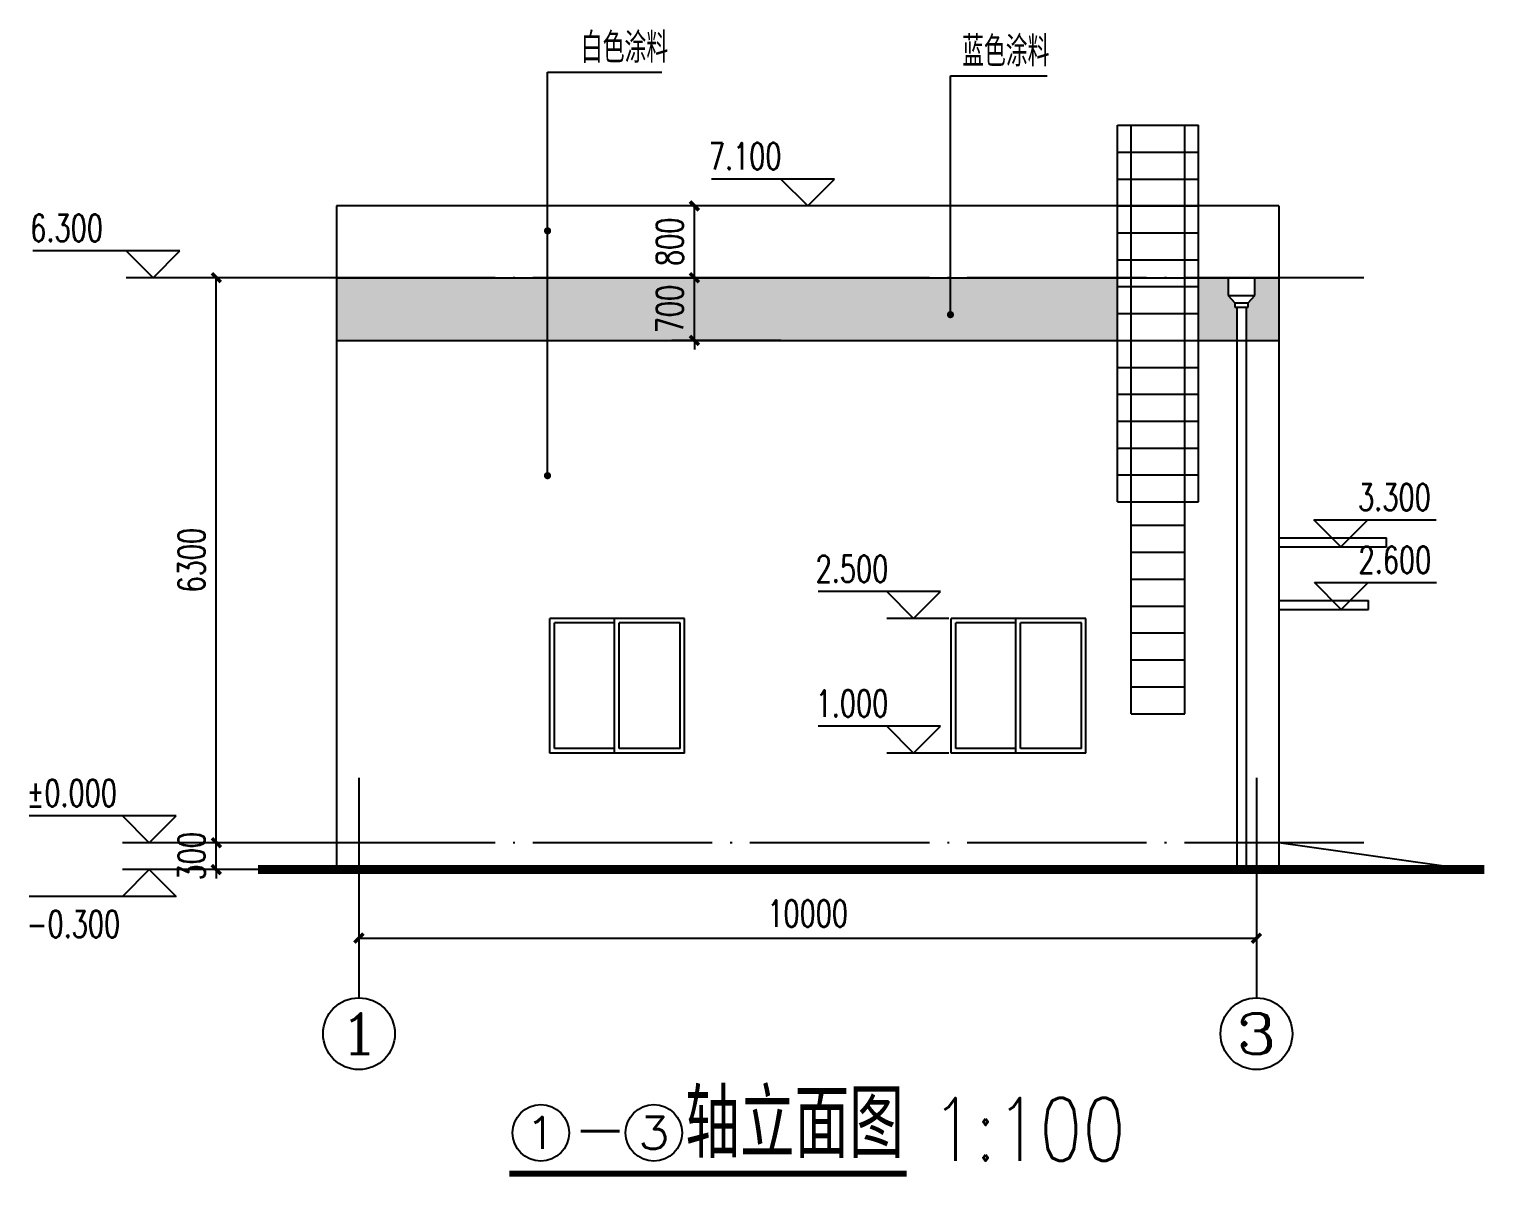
# Model space of a CAD drawing. Header units: millimetres. Extents: x 198973 to 311338, y 50799 to 196797.
# Drawn here: x 248230 to 264493, y 78469 to 91265 of the extents above; entities that cross this region are included whole.
import ezdxf
from ezdxf.enums import TextEntityAlignment as Align

# ---------------------------------------------------------------- set-up
doc = ezdxf.new("R2010")
doc.units = ezdxf.units.MM
doc.header["$LTSCALE"] = 1000
doc.linetypes.add('CENTER', pattern=[2, 1.25, -0.25, 0.25, -0.25])
doc.linetypes.add('DOTE', pattern=[2.42, 2, -0.2, 0.02, -0.2])
for name, color, linetype in [('01', 7, 'Continuous'), ('3T_WOOD', 21, 'Continuous'), ('AXIS', 3, 'Continuous'), ('AXIS_TEXT', 7, 'Continuous'), ('DIM_ELEV', 3, 'Continuous'), ('DIM_LEAD', 3, 'Continuous'), ('DIM_SYMB', 3, 'Continuous'), ('DOTE', 1, 'CENTER'), ('E_OTHER', 7, 'Continuous'), ('PUB_DIM', 3, 'Continuous'), ('PUB_TEXT', 7, 'Continuous'), ('WALL', 141, 'Continuous'), ('WINDOW', 2, 'Continuous'), ('填充', 8, 'Continuous')]:
    doc.layers.add(name, color=color, linetype=linetype)
doc.styles.add('_HZTXT', font='txt.shx', dxfattribs={"width": 0.8, "bigfont": 'HZTXT.shx'})
doc.styles.add('_TCH_AXIS', font='COMPLEX', dxfattribs={"bigfont": 'GBCBIG'})
doc.styles.add('_TCH_DIM', font='SIMPLEX', dxfattribs={"bigfont": 'GBCBIG'})
doc.styles.add('_TCH_DIM_T3', font='SIMPLEX', dxfattribs={"width": 0.705882, "bigfont": 'GBCBIG'})
doc.styles.add('gedi', font='geditxt.shx', dxfattribs={"width": 0.8, "bigfont": 'hz.shx'})
doc.dimstyles.new('_TCH_ARCH&&100', dxfattribs={"dimtxt": 297.5, "dimasz": 100, "dimexe": 250, "dimexo": 300, "dimgap": 126.25, "dimtad": 1, "dimdec": 0, "dimzin": 0, "dimdsep": 46, "dimtxsty": '_TCH_DIM_T3', "dimblk": 'ARCHTICK', "dimcen": 0.09, "dimclrt": 7, "dimazin": 2, "dimtfac": 1, "dimtdec": 0, "dimtix": 1, "dimtmove": 2, "dimatfit": 3, "dimfxl": 1, "dimtolj": 1, "dimtzin": 0, "dimarcsym": 0})

# ---------------------------------------------------------------- blocks, each defined once
blk = doc.blocks.new('_RAINH')
for p, q in [((-150, 0), (-150, -200)), ((150, 0), (-150, 0)), ((150, -200), (150, 0)), ((-150, -200), (150, -200)), ((-150, -200), (-75, -280)), ((-75, -280), (75, -280)), ((-75, -280), (-75, -330)), ((75, -280), (150, -200)), ((75, -330), (75, -280)), ((-75, -330), (75, -330))]:
    blk.add_line(p, q)
blk = doc.blocks.new('_ArchTick')
at = {"color": 0, "linetype": 'ByBlock', "const_width": 0.4}
blk.add_lwpolyline([(-0.5, -0.5), (0.5, 0.5)], dxfattribs=at)
blk = doc.blocks.new('*D40')
at = {"layer": 'DEFPOINTS', "color": 0, "transparency": 16777216}
for p in [(255642, 88494), (256904, 88494), (256904, 87794)]:
    blk.add_point(p, dxfattribs=at)
at = {"layer": 'PUB_DIM', "color": 0, "lineweight": -2, "transparency": 16777216}
for p, q in [((256604, 88494), (255392, 88494)), ((255642, 88494), (255642, 88594)), ((255642, 87794), (255642, 88494)), ((256604, 87794), (255392, 87794)), ((255642, 87794), (255642, 87694))]:
    blk.add_line(p, q, dxfattribs=at)
at = {"layer": 'PUB_DIM', "color": 0, "lineweight": -2, "transparency": 16777216, "xscale": 100, "yscale": 100, "zscale": 100}
for p, rotation in [((255642, 88494), 270), ((255642, 87794), 90)]:
    blk.add_blockref('_ArchTick', p, dxfattribs=dict(at, rotation=rotation))
at = {"layer": 'PUB_DIM', "color": 7, "transparency": 16777216, "insert": (255367, 88144), "char_height": 297.5, "attachment_point": 5, "rotation": 90, "style": '_TCH_DIM_T3'}
blk.add_mtext('\\A1;700', dxfattribs=at)
blk = doc.blocks.new('*D41')
at = {"layer": 'DEFPOINTS', "color": 0, "transparency": 16777216}
for p in [(255642, 89294), (256904, 89294), (256904, 88494)]:
    blk.add_point(p, dxfattribs=at)
at = {"layer": 'PUB_DIM', "color": 0, "lineweight": -2, "transparency": 16777216}
for p, q in [((256604, 89294), (255392, 89294)), ((255642, 88494), (255642, 89294)), ((256604, 88494), (255392, 88494))]:
    blk.add_line(p, q, dxfattribs=at)
at = {"layer": 'PUB_DIM', "color": 0, "lineweight": -2, "transparency": 16777216, "xscale": 100, "yscale": 100, "zscale": 100}
for p, rotation in [((255642, 89294), 90), ((255642, 88494), 270)]:
    blk.add_blockref('_ArchTick', p, dxfattribs=dict(at, rotation=rotation))
at = {"layer": 'PUB_DIM', "color": 7, "transparency": 16777216, "insert": (255367, 88894), "char_height": 297.5, "attachment_point": 5, "rotation": 90, "style": '_TCH_DIM_T3'}
blk.add_mtext('\\A1;800', dxfattribs=at)
blk = doc.blocks.new('*D77')
at = {"layer": 'AXIS', "color": 0, "lineweight": -2, "transparency": 16777216}
for p, q in [((251904, 82619), (251904, 80880)), ((261904, 82619), (261904, 80880)), ((251904, 81130), (261904, 81130))]:
    blk.add_line(p, q, dxfattribs=at)
at = {"layer": 'DEFPOINTS', "color": 0, "transparency": 16777216}
for p in [(251904, 82919), (261904, 82919), (261904, 81130)]:
    blk.add_point(p, dxfattribs=at)
at = {"layer": 'AXIS', "color": 0, "lineweight": -2, "transparency": 16777216, "xscale": 100, "yscale": 100, "zscale": 100, "rotation": 180}
blk.add_blockref('_ArchTick', (251904, 81130), dxfattribs=at)
at = {"layer": 'AXIS', "color": 0, "lineweight": -2, "transparency": 16777216, "xscale": 100, "yscale": 100, "zscale": 100}
blk.add_blockref('_ArchTick', (261904, 81130), dxfattribs=at)
at = {"layer": 'AXIS', "color": 7, "transparency": 16777216, "insert": (256904, 81405), "char_height": 297.5, "attachment_point": 5, "style": '_TCH_DIM_T3'}
blk.add_mtext('\\A1;10000', dxfattribs=at)
blk = doc.blocks.new('*D78')
at = {"layer": 'DEFPOINTS', "color": 0, "transparency": 16777216}
for p in [(250315, 82194), (251726, 82194), (251726, 81894)]:
    blk.add_point(p, dxfattribs=at)
at = {"layer": 'PUB_DIM', "color": 0, "lineweight": -2, "transparency": 16777216}
for p, q in [((250315, 82194), (250315, 82294)), ((251426, 82194), (250065, 82194)), ((250315, 81894), (250315, 82194)), ((251426, 81894), (250065, 81894)), ((250315, 81894), (250315, 81794))]:
    blk.add_line(p, q, dxfattribs=at)
at = {"layer": 'PUB_DIM', "color": 0, "lineweight": -2, "transparency": 16777216, "xscale": 100, "yscale": 100, "zscale": 100}
for p, rotation in [((250315, 82194), 270), ((250315, 81894), 90)]:
    blk.add_blockref('_ArchTick', p, dxfattribs=dict(at, rotation=rotation))
at = {"layer": 'PUB_DIM', "color": 7, "transparency": 16777216, "insert": (250040, 82044), "char_height": 297.5, "attachment_point": 5, "rotation": 90, "style": '_TCH_DIM_T3'}
blk.add_mtext('\\A1;300', dxfattribs=at)
blk = doc.blocks.new('*D79')
at = {"layer": 'DEFPOINTS', "color": 0, "transparency": 16777216}
for p in [(250315, 88494), (251726, 88494), (251726, 82194)]:
    blk.add_point(p, dxfattribs=at)
at = {"layer": 'PUB_DIM', "color": 0, "lineweight": -2, "transparency": 16777216}
for p, q in [((251426, 88494), (250065, 88494)), ((250315, 82194), (250315, 88494)), ((251426, 82194), (250065, 82194))]:
    blk.add_line(p, q, dxfattribs=at)
at = {"layer": 'PUB_DIM', "color": 0, "lineweight": -2, "transparency": 16777216, "xscale": 100, "yscale": 100, "zscale": 100}
for p, rotation in [((250315, 88494), 90), ((250315, 82194), 270)]:
    blk.add_blockref('_ArchTick', p, dxfattribs=dict(at, rotation=rotation))
at = {"layer": 'PUB_DIM', "color": 7, "transparency": 16777216, "insert": (250040, 85344), "char_height": 297.5, "attachment_point": 5, "rotation": 90, "style": '_TCH_DIM_T3'}
blk.add_mtext('\\A1;6300', dxfattribs=at)

msp = doc.modelspace()

# ---------------------------------------------------------------- hatches: boundary and pattern name
at = {"layer": '填充'}
h = msp.add_hatch(dxfattribs=at)
h.set_pattern_fill('松散材料', color=256, scale=30, style=0)
h.set_pattern_definition([(0, (0, 0), (28.125, 56.25), [0, -56.25])])
h.paths.add_polyline_path([(251654.5, 88494), (251654.5, 87794), (260356.9, 87794), (260356.9, 88494)])
h.paths.add_polyline_path([(261256.9, 87794), (261688.2, 87794), (261688.2, 88164), (261663.2, 88164), (261663.2, 88214), (261588.2, 88294), (261588.2, 88494), (261256.9, 88494)])
h.paths.add_polyline_path([(262154.5, 88494), (261888.2, 88494), (261888.2, 88294), (261813.2, 88214), (261813.2, 88164), (261788.2, 88164), (261788.2, 87794), (262154.5, 87794)])

# ---------------------------------------------------------------- linework, layer by layer
for p, q in [((260356.9, 90194), (261256.9, 90194)), ((260356.9, 85994), (260356.9, 90194)), ((260506.9, 83632.9), (260506.9, 90194)), ((261106.9, 83632.9), (261106.9, 90194)), ((261256.9, 85994), (261256.9, 90194)), ((260356.9, 89894), (261256.9, 89894)), ((260356.9, 89594), (261256.9, 89594)), ((260356.9, 89294), (261256.9, 89294)), ((260356.9, 88994), (261256.9, 88994)), ((260356.9, 88694), (261256.9, 88694)), ((260356.9, 88394), (261256.9, 88394)), ((260356.9, 88094), (261256.9, 88094)), ((260356.9, 87794), (261256.9, 87794)), ((260356.9, 87494), (261256.9, 87494)), ((260356.9, 87194), (261256.9, 87194)), ((260356.9, 86894), (261256.9, 86894)), ((260356.9, 86594), (261256.9, 86594)), ((260356.9, 86294), (261256.9, 86294)), ((260356.9, 85994), (261256.9, 85994)), ((260506.9, 85732.9), (261106.9, 85732.9)), ((262154.5, 85594), (263354.5, 85594)), ((260506.9, 85432.9), (261106.9, 85432.9)), ((262154.5, 85494), (263354.5, 85494)), ((260506.9, 85132.9), (261106.9, 85132.9)), ((260506.9, 84832.9), (261106.9, 84832.9)), ((260506.9, 84532.9), (261106.9, 84532.9)), ((260506.9, 84232.9), (261106.9, 84232.9)), ((260506.9, 83932.9), (261106.9, 83932.9)), ((260506.9, 83632.9), (261106.9, 83632.9))]:
    msp.add_line(p, q)
at = {"layer": '01'}
for p, q in [((263354.5, 85494), (263354.5, 85594)), ((262154.5, 84894), (263154.5, 84894)), ((262154.5, 84794), (263154.5, 84794)), ((263154.5, 84794), (263154.5, 84894))]:
    msp.add_line(p, q, dxfattribs=at)
at = {"layer": '3T_WOOD'}
for p, q in [((251654.5, 88494), (262154.5, 88494)), ((251654.5, 87794), (262154.5, 87794)), ((264254.5, 81894), (262154.5, 82194))]:
    msp.add_line(p, q, dxfattribs=at)
at = {"layer": 'AXIS'}
for p, q in [((251904.5, 82918.8), (251904.5, 80464.8)), ((261904.5, 82918.8), (261904.5, 80464.8))]:
    msp.add_line(p, q, dxfattribs=at)
for centre in [(251904.5, 80064.8), (261904.5, 80064.8)]:
    msp.add_circle(centre, 400, dxfattribs=at)
at = {"layer": 'DIM_ELEV'}
for p, q in [((257204.5, 89594), (255832.5, 89594)), ((256904.5, 89294), (256604.5, 89594)), ((256904.5, 89294), (257204.5, 89594)), ((257604.5, 89294), (256604.5, 89294)), ((249909.7, 88794), (248271.8, 88794)), ((249609.7, 88494), (249309.7, 88794)), ((249609.7, 88494), (249909.7, 88794)), ((250309.7, 88494), (249309.7, 88494)), ((262844.8, 85494), (262544.8, 85794)), ((262544.8, 85794), (263906.6, 85794)), ((262844.8, 85494), (263144.8, 85794)), ((262453.2, 85494), (263144.8, 85494)), ((262850.1, 84794), (262550.1, 85094)), ((262550.1, 85094), (263912, 85094)), ((262850.1, 84794), (263150.1, 85094)), ((258384.5, 84994), (257022.6, 84994)), ((258084.5, 84694), (257784.5, 84994)), ((258084.5, 84694), (258384.5, 84994)), ((262458.5, 84794), (263150.1, 84794)), ((258476, 84694), (257784.5, 84694)), ((258384.5, 83494), (257022.6, 83494)), ((258084.5, 83194), (257784.5, 83494)), ((258084.5, 83194), (258384.5, 83494)), ((258476, 83194), (257784.5, 83194)), ((249868, 82494), (248230.1, 82494)), ((249568, 82194), (249268, 82494)), ((249568, 82194), (249868, 82494)), ((250268, 82194), (249268, 82194)), ((249568, 81894), (249268, 81594)), ((250268, 81894), (249268, 81894)), ((249568, 81894), (249868, 81594)), ((249868, 81594), (248230.1, 81594))]:
    msp.add_line(p, q, dxfattribs=at)
at = {"layer": 'DIM_LEAD'}
for p, q in [((254005.5, 86286.5), (254005.5, 90784.1)), ((254005.5, 89016.2), (254005.5, 90784.1)), ((254005.5, 90784.1), (255278.9, 90784.1)), ((258494.7, 88081.7), (258494.7, 90743.4)), ((258494.7, 90743.4), (259571.3, 90743.4))]:
    msp.add_line(p, q, dxfattribs=at)
at = {"layer": 'DIM_LEAD', "const_width": 40}
for points in [[(254005.5, 88996.2, 1), (254005.5, 89036.2, 1)], [(258494.7, 88061.7, 1), (258494.7, 88101.7, 1)], [(254005.5, 86266.5, 1), (254005.5, 86306.5, 1)]]:
    msp.add_lwpolyline(points, format="xyb", close=True, dxfattribs=at)
at = {"layer": 'DIM_SYMB', "const_width": 70}
msp.add_lwpolyline([(253580.4, 78504.1), (258005.6, 78504.1)], dxfattribs=at)
at = {"layer": 'DOTE', "linetype": 'DOTE'}
for p, q in [((263101, 88494), (250543.7, 88494)), ((263101, 82194), (250543.7, 82194))]:
    msp.add_line(p, q, dxfattribs=at)
at = {"layer": 'E_OTHER'}
for p, q in [((261688.2, 81894), (261688.2, 88164)), ((261788.2, 88164), (261788.2, 81894))]:
    msp.add_line(p, q, dxfattribs=at)
at = {"layer": 'PUB_TEXT'}
for centre in [(253930.4, 78959.1), (255190.4, 78959.1)]:
    msp.add_circle(centre, 315, dxfattribs=at)
at = {"layer": 'WALL'}
for p, q in [((262154.5, 89294), (251654.5, 89294)), ((251654.5, 89294), (251654.5, 81894)), ((262154.5, 89294), (262154.5, 81894))]:
    msp.add_line(p, q, dxfattribs=at)
at = {"layer": 'WALL', "const_width": 100}
msp.add_lwpolyline([(264443.4, 81894), (250779.5, 81894)], dxfattribs=at)
at = {"layer": 'WINDOW'}
for points in [[(255532.6, 84694), (254032.9, 84694)], [(254032.9, 83194), (254032.9, 84694)], [(254752, 84644), (254082.9, 84644)], [(254082.9, 83244), (254082.9, 84644)], [(254752, 83194), (254752, 84694)], [(255482.6, 84644), (254802, 84644)], [(254802, 83244), (254802, 84644)], [(255482.6, 83244), (255482.6, 84644)], [(255532.6, 83194), (255532.6, 84694)], [(260004.2, 84694), (258504.5, 84694)], [(258504.5, 83194), (258504.5, 84694)], [(259223.6, 84644), (258554.5, 84644)], [(258554.5, 83244), (258554.5, 84644)], [(259223.6, 83194), (259223.6, 84694)], [(259954.2, 84644), (259273.6, 84644)], [(259273.6, 83244), (259273.6, 84644)], [(259954.2, 83244), (259954.2, 84644)], [(260004.2, 83194), (260004.2, 84694)], [(255532.6, 83194), (254032.9, 83194)], [(254752, 83244), (254082.9, 83244)], [(255482.6, 83244), (254802, 83244)], [(260004.2, 83194), (258504.5, 83194)], [(259223.6, 83244), (258554.5, 83244)], [(259954.2, 83244), (259273.6, 83244)]]:
    msp.add_lwpolyline(points, dxfattribs=at)

# ---------------------------------------------------------------- block references
at = {"layer": 'E_OTHER'}
msp.add_blockref('_RAINH', (261738.2, 88494), dxfattribs=at)

# ---------------------------------------------------------------- texts
at = {"layer": 'AXIS_TEXT', "style": '_TCH_AXIS'}
for s, width, p, p2 in [('1', 2.333333, (251678.2, 79838.5), (252130.7, 79838.5)), ('3', 1.5, (261678.2, 79838.5), (262130.7, 79838.5))]:
    msp.add_text(s, height=452.5, dxfattribs=dict(at, width=width)).set_placement(p, p2, align=Align.FIT)
at = {"layer": 'PUB_TEXT', "style": '_TCH_DIM'}
for s, p in [('白色涂料', (254377.8, 90889.1)), ('蓝色涂料', (258625.5, 90848.4))]:
    msp.add_text(s, height=337.59, dxfattribs=at).set_placement(p)
at = {"layer": 'PUB_TEXT'}
for s, height, style, width, p in [('7.100', 297.5, '_TCH_DIM', 0.705882, (255802.5, 89699)), ('6.300', 297.5, '_TCH_DIM', 0.705882, (248241.8, 88899)), ('3.300', 297.5, '_TCH_DIM', 0.705882, (263036.6, 85899)), ('2.500', 297.5, '_TCH_DIM', 0.705882, (256992.6, 85099)), ('2.600', 297.5, '_TCH_DIM', 0.705882, (263042, 85199)), ('1.000', 297.5, '_TCH_DIM', 0.705882, (256992.6, 83599)), ('%%P0.000', 297.5, '_TCH_DIM', 0.705882, (248200.1, 82599)), ('-0.300', 297.5, '_TCH_DIM', 0.705882, (248200.1, 81139)), ('轴立面图', 760.87, '_HZTXT', 0.8, (255540.4, 78679.1)), ('1:100', 700, 'gedi', 0.8, (258285.6, 78648.6)), ('-', 700, '_HZTXT', 0.8, (254280.4, 78679.1))]:
    msp.add_text(s, height=height, dxfattribs=dict(at, style=style, width=width)).set_placement(p)
at = {"layer": 'PUB_TEXT', "style": '_HZTXT'}
for s, width, p, p2 in [('1', 3.75, (253752.2, 78780.9), (254108.6, 78780.9)), ('3', 1.875, (255012.2, 78780.9), (255368.6, 78780.9))]:
    msp.add_text(s, height=356.4, dxfattribs=dict(at, width=width)).set_placement(p, p2, align=Align.FIT)

# ---------------------------------------------------------------- dimensions: what is measured, and where the dimension line sits
at = {"layer": 'AXIS'}
dim = msp.add_aligned_dim(p1=(251904.5, 82918.8), p2=(261904.5, 82918.8), distance=-1789.1, text='10000', dimstyle='_TCH_ARCH&&100', dxfattribs=at)
dim.commit()
dim.dimension.update_dxf_attribs({"geometry": '*D77', "text_midpoint": (256904.5, 81404.8)})
at = {"layer": 'PUB_DIM'}
for p1, p2, distance, text, picture, middle in [((256904.5, 88494), (256904.5, 89294), 1262.2, '800', '*D41', (255367.3, 88894)), ((251726.5, 82194), (251726.5, 88494), 1411.8, '6300', '*D79', (250039.7, 85344)), ((256904.5, 87794), (256904.5, 88494), 1262.2, '700', '*D40', (255367.3, 88144)), ((251726.5, 81894), (251726.5, 82194), 1411.8, '300', '*D78', (250039.7, 82044))]:
    dim = msp.add_aligned_dim(p1=p1, p2=p2, distance=distance, text=text, dimstyle='_TCH_ARCH&&100', dxfattribs=at)
    dim.commit()
    dim.dimension.update_dxf_attribs({"geometry": picture, "text_midpoint": middle})

doc.saveas('drawing.dxf')
